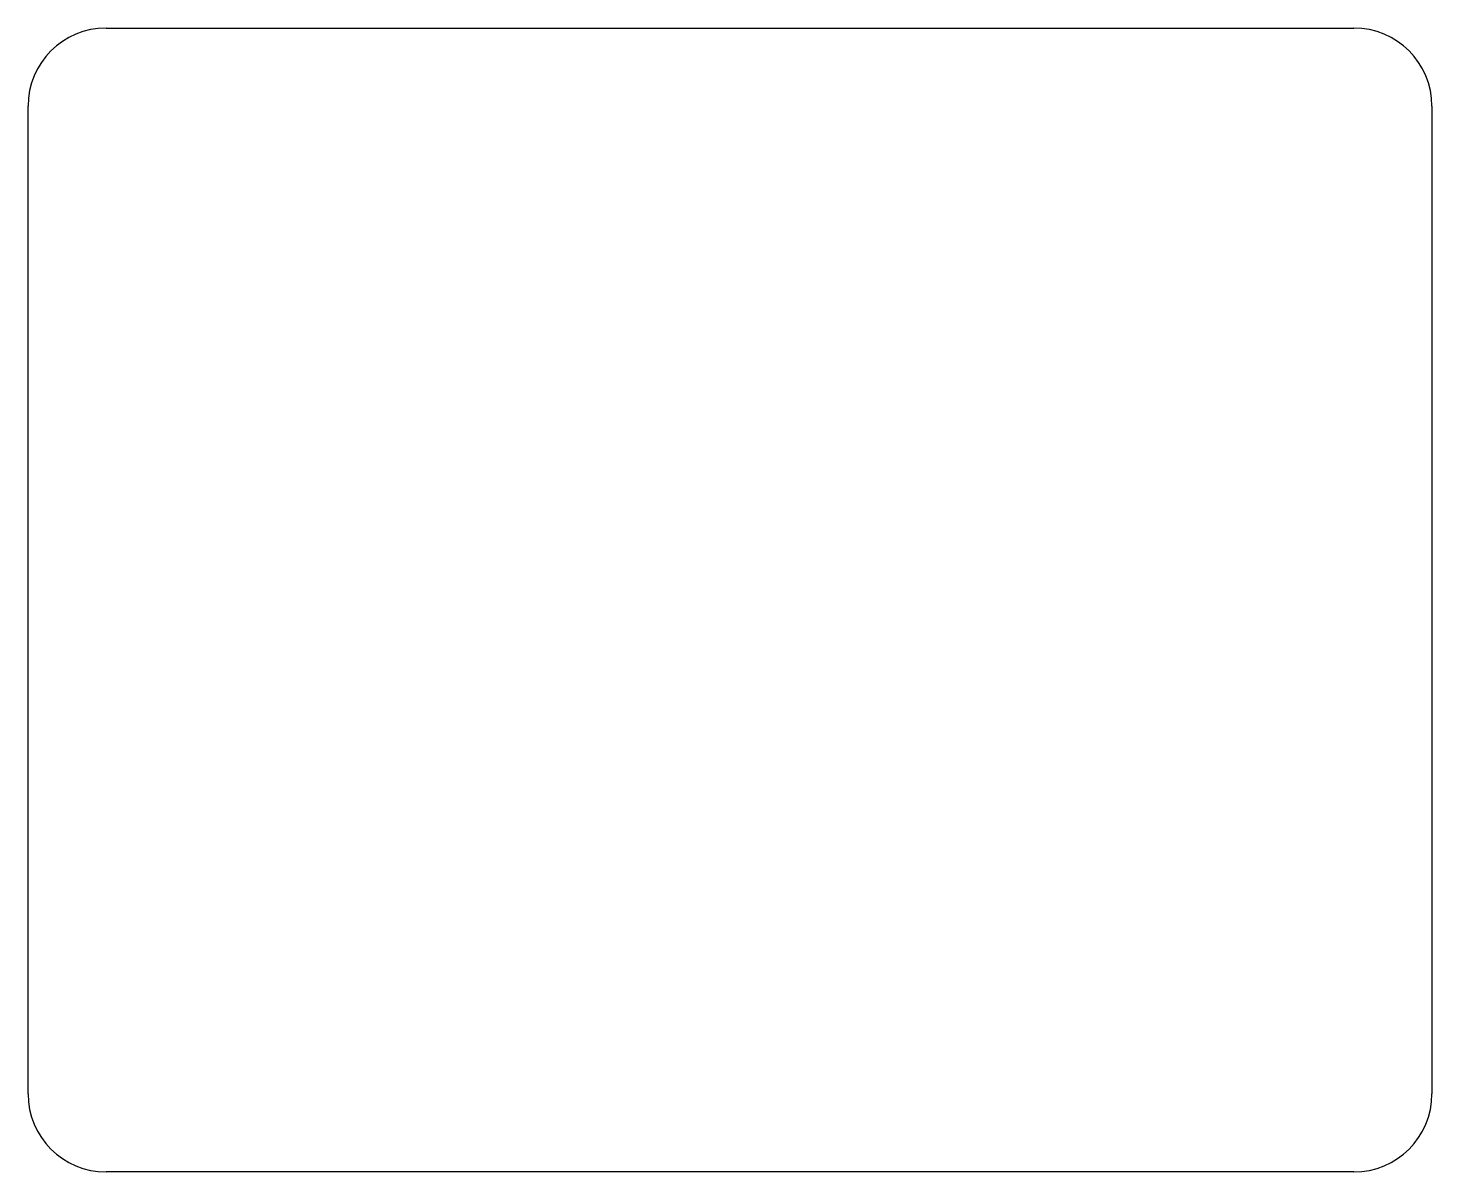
# Model space of a CAD drawing. Extents: x 97 to 151, y 110 to 154.
import ezdxf

# ---------------------------------------------------------------- set-up
doc = ezdxf.new("R2010")
doc.units = 0
doc.layers.get('0').update_dxf_attribs({"linetype": 'CONTINUOUS'})

msp = doc.modelspace()

# ---------------------------------------------------------------- linework, layer by layer
for p, q in [((100, 154), (148, 154)), ((97, 113), (97, 151)), ((151, 151), (151, 113)), ((148, 110), (100, 110))]:
    msp.add_line(p, q)
for centre, start, end in [((100, 151), 90, 180), ((148, 151), 0, 90), ((100, 113), 180, 270), ((148, 113), 270, 0)]:
    msp.add_arc(centre, 3, start, end)

doc.saveas('drawing.dxf')
